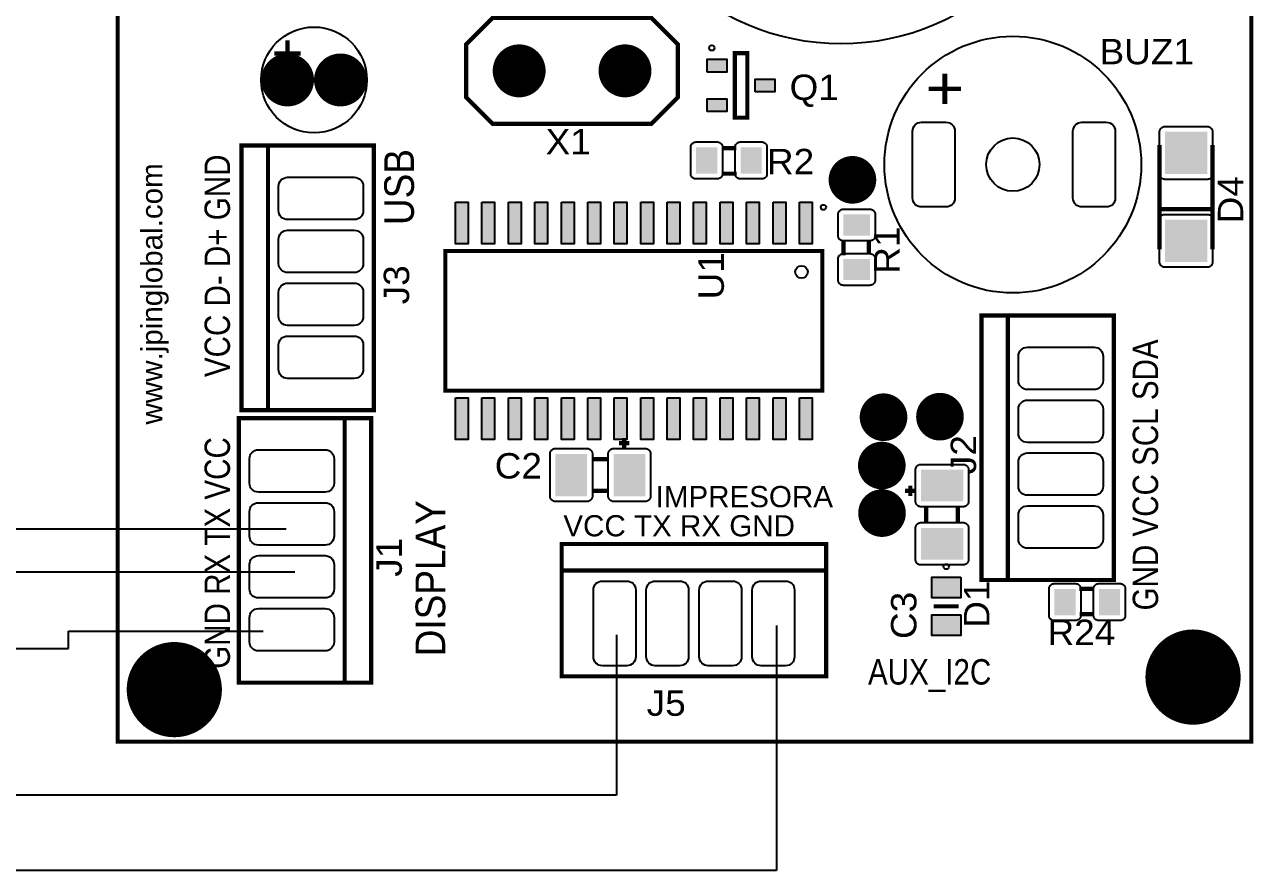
# Model space of a CAD drawing. Header units: inches. Extents: x 18.7 to 39.4, y 4.3 to 20.5.
# Drawn here: x 32.075 to 35.558, y 10.496 to 12.893 of the extents above; entities that cross this region are included whole.
import ezdxf

# ---------------------------------------------------------------- set-up
doc = ezdxf.new("R2010")
doc.units = ezdxf.units.IN
doc.header["$MEASUREMENT"] = 0
doc.layers.add('WIRES', color=7, linetype='Continuous')
doc.styles.get("Standard").update_dxf_attribs({"font": 'arial.ttf'})

# ---------------------------------------------------------------- blocks, each defined once
blk = doc.blocks.new('RPAD')
blk.add_trace([(-0.5, -0.5), (-0.5, 0.5), (0.5, -0.5), (0.5, 0.5)])
blk = doc.blocks.new('EPAD')
at = {"const_width": 0.5}
blk.add_lwpolyline([(-0.25, 0, 1), (0.25, 0, 1)], format="xyb", close=True, dxfattribs=at)
blk = doc.blocks.new('CH376I2C')
for points, const_width in [([(30.5565, 14.05), (32.6989, 14.05), (32.6989, 16.332), (30.5565, 16.332), (30.5565, 14.05)], 0.008), ([(30.5565, 14.05), (32.6989, 14.05), (32.6989, 16.332), (30.5565, 16.332), (30.5565, 14.05)], 0.008), ([(30.5565, 14.05), (32.6989, 14.05), (32.6989, 16.332), (30.5565, 16.332), (30.5565, 14.05)], 0.008), ([(31.5653, 15.2178), (31.2653, 15.2178), (31.2153, 15.2678), (31.2153, 15.3678), (31.2653, 15.4178), (31.5653, 15.4178), (31.6153, 15.3678), (31.6153, 15.2678), (31.5653, 15.2178)], 0.008), ([(31.5653, 15.2178), (31.2653, 15.2178), (31.2153, 15.2678), (31.2153, 15.3678), (31.2653, 15.4178), (31.5653, 15.4178), (31.6153, 15.3678), (31.6153, 15.2678), (31.5653, 15.2178)], 0.008), ([(31.5653, 15.2178), (31.2653, 15.2178), (31.2153, 15.2678), (31.2153, 15.3678), (31.2653, 15.4178), (31.5653, 15.4178), (31.6153, 15.3678), (31.6153, 15.2678), (31.5653, 15.2178)], 0.008), ([(30.8776, 15.3756), (30.8776, 15.3256)], 0.008), ([(30.8776, 15.3756), (30.8776, 15.3256)], 0.008), ([(30.8776, 15.3756), (30.8776, 15.3256)], 0.008), ([(30.8526, 15.3506), (30.9026, 15.3506)], 0.008), ([(30.8526, 15.3506), (30.9026, 15.3506)], 0.008), ([(30.8526, 15.3506), (30.9026, 15.3506)], 0.008), ([(31.7228, 15.2292), (31.7464, 15.2292), (31.7464, 15.3512), (31.7228, 15.3512), (31.7228, 15.2292)], 0.00787), ([(31.7228, 15.2292), (31.7464, 15.2292), (31.7464, 15.3512), (31.7228, 15.3512), (31.7228, 15.2292)], 0.00787), ([(31.7228, 15.2292), (31.7464, 15.2292), (31.7464, 15.3512), (31.7228, 15.3512), (31.7228, 15.2292)], 0.00787), ([(30.7906, 14.6766), (31.0406, 14.6766), (31.0406, 15.1766), (30.7906, 15.1766), (30.7906, 14.6766)], 0.008), ([(30.7906, 14.6766), (31.0406, 14.6766), (31.0406, 15.1766), (30.7906, 15.1766), (30.7906, 14.6766)], 0.008), ([(30.7906, 14.6766), (31.0406, 14.6766), (31.0406, 15.1766), (30.7906, 15.1766), (30.7906, 14.6766)], 0.008), ([(30.8406, 14.6766), (30.8406, 15.1766)], 0.008), ([(30.8406, 14.6766), (30.8406, 15.1766)], 0.008), ([(30.8406, 14.6766), (30.8406, 15.1766)], 0.008), ([(31.6986, 15.1715), (31.7256, 15.1715)], 0.008), ([(31.6986, 15.1715), (31.7256, 15.1715)], 0.008), ([(31.6986, 15.1715), (31.7256, 15.1715)], 0.008), ([(32.5256, 14.9806), (32.5256, 15.1776)], 0.008), ([(32.5256, 14.9806), (32.5256, 15.1776)], 0.008), ([(32.5256, 14.9806), (32.5256, 15.1776)], 0.008), ([(32.6256, 15.1776), (32.6256, 14.9806)], 0.008), ([(32.6256, 15.1776), (32.6256, 14.9806)], 0.008), ([(32.6256, 15.1776), (32.6256, 14.9806)], 0.008), ([(31.6986, 15.1235), (31.7266, 15.1235)], 0.008), ([(31.6986, 15.1235), (31.7266, 15.1235)], 0.008), ([(31.6986, 15.1235), (31.7266, 15.1235)], 0.008), ([(32.6256, 15.0566), (32.5256, 15.0566)], 0.008), ([(32.6256, 15.0566), (32.5256, 15.0566)], 0.008), ([(32.6256, 15.0566), (32.5256, 15.0566)], 0.008), ([(31.1757, 14.9772), (31.1757, 14.7134), (31.8883, 14.7134), (31.8883, 14.9772), (31.1757, 14.9772)], 0.00787), ([(31.1757, 14.9772), (31.1757, 14.7134), (31.8883, 14.7134), (31.8883, 14.9772), (31.1757, 14.9772)], 0.00787), ([(31.1757, 14.9772), (31.1757, 14.7134), (31.8883, 14.7134), (31.8883, 14.9772), (31.1757, 14.9772)], 0.00787), ([(31.9281, 14.9974), (31.9281, 14.9694)], 0.008), ([(31.9281, 14.9974), (31.9281, 14.9694)], 0.008), ([(31.9281, 14.9974), (31.9281, 14.9694)], 0.008), ([(31.9761, 14.9974), (31.9761, 14.9704)], 0.008), ([(31.9761, 14.9974), (31.9761, 14.9704)], 0.008), ([(31.9761, 14.9974), (31.9761, 14.9704)], 0.008), ([(32.1889, 14.3556), (32.4389, 14.3556), (32.4389, 14.8556), (32.1889, 14.8556), (32.1889, 14.3556)], 0.008), ([(32.1889, 14.3556), (32.4389, 14.3556), (32.4389, 14.8556), (32.1889, 14.8556), (32.1889, 14.3556)], 0.008), ([(32.1889, 14.3556), (32.4389, 14.3556), (32.4389, 14.8556), (32.1889, 14.8556), (32.1889, 14.3556)], 0.008), ([(32.2389, 14.3556), (32.2389, 14.8556)], 0.008), ([(32.2389, 14.3556), (32.2389, 14.8556)], 0.008), ([(32.2389, 14.3556), (32.2389, 14.8556)], 0.008), ([(30.7856, 14.1616), (31.0356, 14.1616), (31.0356, 14.6616), (30.7856, 14.6616), (30.7856, 14.1616)], 0.008), ([(30.7856, 14.1616), (31.0356, 14.1616), (31.0356, 14.6616), (30.7856, 14.6616), (30.7856, 14.1616)], 0.008), ([(30.7856, 14.1616), (31.0356, 14.1616), (31.0356, 14.6616), (30.7856, 14.6616), (30.7856, 14.1616)], 0.008), ([(30.9856, 14.6616), (30.9856, 14.1616)], 0.008), ([(30.9856, 14.6616), (30.9856, 14.1616)], 0.008), ([(30.9856, 14.6616), (30.9856, 14.1616)], 0.008), ([(31.5037, 14.614), (31.5237, 14.614)], 0.008), ([(31.5037, 14.614), (31.5237, 14.614)], 0.008), ([(31.5037, 14.614), (31.5237, 14.614)], 0.008), ([(31.5137, 14.624), (31.5137, 14.604)], 0.008), ([(31.5137, 14.624), (31.5137, 14.604)], 0.008), ([(31.5137, 14.624), (31.5137, 14.604)], 0.008), ([(31.4537, 14.584), (31.4837, 14.584)], 0.008), ([(31.4537, 14.584), (31.4837, 14.584)], 0.008), ([(31.4537, 14.584), (31.4837, 14.584)], 0.008), ([(32.0545, 14.5141), (32.0545, 14.5341)], 0.008), ([(32.0545, 14.5141), (32.0545, 14.5341)], 0.008), ([(32.0545, 14.5141), (32.0545, 14.5341)], 0.008), ([(31.4537, 14.524), (31.4837, 14.524)], 0.008), ([(31.4537, 14.524), (31.4837, 14.524)], 0.008), ([(31.4537, 14.524), (31.4837, 14.524)], 0.008), ([(32.0445, 14.5241), (32.0645, 14.5241)], 0.008), ([(32.0445, 14.5241), (32.0645, 14.5241)], 0.008), ([(32.0445, 14.5241), (32.0645, 14.5241)], 0.008), ([(32.0845, 14.4641), (32.0845, 14.4941)], 0.008), ([(32.0845, 14.4641), (32.0845, 14.4941)], 0.008), ([(32.0845, 14.4641), (32.0845, 14.4941)], 0.008), ([(32.1445, 14.4641), (32.1445, 14.4941)], 0.008), ([(32.1445, 14.4641), (32.1445, 14.4941)], 0.008), ([(32.1445, 14.4641), (32.1445, 14.4941)], 0.008), ([(31.3956, 14.1736), (31.8956, 14.1736), (31.8956, 14.4236), (31.3956, 14.4236), (31.3956, 14.1736)], 0.008), ([(31.3956, 14.1736), (31.8956, 14.1736), (31.8956, 14.4236), (31.3956, 14.4236), (31.3956, 14.1736)], 0.008), ([(31.3956, 14.1736), (31.8956, 14.1736), (31.8956, 14.4236), (31.3956, 14.4236), (31.3956, 14.1736)], 0.008), ([(31.3956, 14.3736), (31.8956, 14.3736)], 0.008), ([(31.3956, 14.3736), (31.8956, 14.3736)], 0.008), ([(31.3956, 14.3736), (31.8956, 14.3736)], 0.008), ([(32.4018, 14.3388), (32.3738, 14.3388)], 0.008), ([(32.4018, 14.3388), (32.3738, 14.3388)], 0.008), ([(32.4018, 14.3388), (32.3738, 14.3388)], 0.008), ([(32.146, 14.3059), (32.0987, 14.3059)], 0.00787), ([(32.146, 14.3059), (32.0987, 14.3059)], 0.00787), ([(32.146, 14.3059), (32.0987, 14.3059)], 0.00787), ([(32.4018, 14.2908), (32.3748, 14.2908)], 0.008), ([(32.4018, 14.2908), (32.3748, 14.2908)], 0.008), ([(32.4018, 14.2908), (32.3748, 14.2908)], 0.008)]:
    blk.add_lwpolyline(points, dxfattribs=dict(const_width=const_width))
for points in [[(31.6708, 15.3156), (31.6708, 15.3396), (31.7078, 15.3396), (31.7078, 15.3156), (31.6708, 15.3156)], [(31.7613, 15.2782), (31.7613, 15.3022), (31.7983, 15.3022), (31.7983, 15.2782), (31.7613, 15.2782)], [(31.6708, 15.2408), (31.6708, 15.2648), (31.7078, 15.2648), (31.7078, 15.2408), (31.6708, 15.2408)], [(32.0757, 15.2206), (32.1217, 15.2206), (32.1252, 15.2203), (32.1284, 15.2193), (32.1313, 15.2177), (32.1338, 15.2157), (32.1359, 15.2132), (32.1374, 15.2103), (32.1384, 15.2071), (32.1387, 15.2036), (32.1387, 15.0776), (32.1384, 15.0741), (32.1374, 15.0709), (32.1359, 15.068), (32.1338, 15.0655), (32.1313, 15.0635), (32.1284, 15.0619), (32.1252, 15.0609), (32.1217, 15.0606), (32.0757, 15.0606), (32.0723, 15.0609), (32.069, 15.0619), (32.0662, 15.0635), (32.0636, 15.0655), (32.0616, 15.068), (32.06, 15.0709), (32.0591, 15.0741), (32.0587, 15.0776), (32.0587, 15.2036), (32.0591, 15.2071), (32.06, 15.2103), (32.0616, 15.2132), (32.0636, 15.2157), (32.0662, 15.2177), (32.069, 15.2193), (32.0723, 15.2203), (32.0757, 15.2206)], [(32.3789, 15.2206), (32.4249, 15.2206), (32.4284, 15.2203), (32.4316, 15.2193), (32.4345, 15.2177), (32.437, 15.2157), (32.439, 15.2132), (32.4406, 15.2103), (32.4415, 15.2071), (32.4419, 15.2036), (32.4419, 15.0776), (32.4415, 15.0741), (32.4406, 15.0709), (32.439, 15.068), (32.437, 15.0655), (32.4345, 15.0635), (32.4316, 15.0619), (32.4284, 15.0609), (32.4249, 15.0606), (32.3789, 15.0606), (32.3754, 15.0609), (32.3722, 15.0619), (32.3693, 15.0635), (32.3668, 15.0655), (32.3647, 15.068), (32.3632, 15.0709), (32.3622, 15.0741), (32.3619, 15.0776), (32.3619, 15.2036), (32.3622, 15.2071), (32.3632, 15.2103), (32.3647, 15.2132), (32.3668, 15.2157), (32.3693, 15.2177), (32.3722, 15.2193), (32.3754, 15.2203), (32.3789, 15.2206)], [(32.6256, 15.2026), (32.6256, 15.1226), (32.6256, 15.1216), (32.6254, 15.1205), (32.6252, 15.1196), (32.6249, 15.1187), (32.6244, 15.1178), (32.624, 15.117), (32.6234, 15.1162), (32.6227, 15.1155), (32.622, 15.1148), (32.6213, 15.1143), (32.6204, 15.1138), (32.6196, 15.1134), (32.6186, 15.113), (32.6177, 15.1128), (32.6167, 15.1126), (32.6156, 15.1126), (32.5356, 15.1126), (32.5346, 15.1126), (32.5336, 15.1128), (32.5326, 15.113), (32.5317, 15.1134), (32.5308, 15.1138), (32.53, 15.1143), (32.5292, 15.1148), (32.5285, 15.1155), (32.5279, 15.1162), (32.5273, 15.117), (32.5268, 15.1178), (32.5264, 15.1187), (32.5261, 15.1196), (32.5258, 15.1205), (32.5257, 15.1216), (32.5256, 15.1226), (32.5256, 15.2026), (32.5257, 15.2036), (32.5258, 15.2046), (32.5261, 15.2056), (32.5264, 15.2065), (32.5268, 15.2074), (32.5273, 15.2082), (32.5279, 15.209), (32.5285, 15.2097), (32.5292, 15.2103), (32.53, 15.2109), (32.5308, 15.2114), (32.5317, 15.2118), (32.5326, 15.2122), (32.5336, 15.2124), (32.5346, 15.2125), (32.5356, 15.2126), (32.6156, 15.2126), (32.6167, 15.2125), (32.6177, 15.2124), (32.6186, 15.2122), (32.6196, 15.2118), (32.6204, 15.2114), (32.6213, 15.2109), (32.622, 15.2103), (32.6227, 15.2097), (32.6234, 15.209), (32.624, 15.2082), (32.6244, 15.2074), (32.6249, 15.2065), (32.6252, 15.2056), (32.6254, 15.2046), (32.6256, 15.2036), (32.6256, 15.2026)], [(31.6496, 15.1835), (31.6896, 15.1835), (31.6906, 15.1834), (31.6916, 15.1833), (31.6926, 15.183), (31.6935, 15.1827), (31.6944, 15.1823), (31.6952, 15.1818), (31.696, 15.1812), (31.6967, 15.1806), (31.6974, 15.1799), (31.6979, 15.1791), (31.6984, 15.1783), (31.6988, 15.1774), (31.6992, 15.1765), (31.6994, 15.1755), (31.6996, 15.1745), (31.6996, 15.1735), (31.6996, 15.1235), (31.6996, 15.1224), (31.6994, 15.1214), (31.6992, 15.1205), (31.6988, 15.1195), (31.6984, 15.1187), (31.6979, 15.1178), (31.6974, 15.1171), (31.6967, 15.1164), (31.696, 15.1157), (31.6952, 15.1151), (31.6944, 15.1147), (31.6935, 15.1142), (31.6926, 15.1139), (31.6916, 15.1137), (31.6906, 15.1135), (31.6896, 15.1135), (31.6496, 15.1135), (31.6486, 15.1135), (31.6476, 15.1137), (31.6466, 15.1139), (31.6457, 15.1142), (31.6448, 15.1147), (31.644, 15.1151), (31.6432, 15.1157), (31.6425, 15.1164), (31.6419, 15.1171), (31.6413, 15.1178), (31.6408, 15.1187), (31.6404, 15.1195), (31.64, 15.1205), (31.6398, 15.1214), (31.6397, 15.1224), (31.6396, 15.1235), (31.6396, 15.1735), (31.6397, 15.1745), (31.6398, 15.1755), (31.64, 15.1765), (31.6404, 15.1774), (31.6408, 15.1783), (31.6413, 15.1791), (31.6419, 15.1799), (31.6425, 15.1806), (31.6432, 15.1812), (31.644, 15.1818), (31.6448, 15.1823), (31.6457, 15.1827), (31.6466, 15.183), (31.6476, 15.1833), (31.6486, 15.1834), (31.6496, 15.1835)], [(31.7336, 15.1835), (31.7736, 15.1835), (31.7746, 15.1834), (31.7756, 15.1833), (31.7766, 15.183), (31.7775, 15.1827), (31.7784, 15.1823), (31.7792, 15.1818), (31.78, 15.1812), (31.7807, 15.1806), (31.7814, 15.1799), (31.7819, 15.1791), (31.7824, 15.1783), (31.7828, 15.1774), (31.7832, 15.1765), (31.7834, 15.1755), (31.7836, 15.1745), (31.7836, 15.1735), (31.7836, 15.1235), (31.7836, 15.1224), (31.7834, 15.1214), (31.7832, 15.1205), (31.7828, 15.1195), (31.7824, 15.1187), (31.7819, 15.1178), (31.7814, 15.1171), (31.7807, 15.1164), (31.78, 15.1157), (31.7792, 15.1151), (31.7784, 15.1147), (31.7775, 15.1142), (31.7766, 15.1139), (31.7756, 15.1137), (31.7746, 15.1135), (31.7736, 15.1135), (31.7336, 15.1135), (31.7326, 15.1135), (31.7316, 15.1137), (31.7306, 15.1139), (31.7297, 15.1142), (31.7288, 15.1147), (31.728, 15.1151), (31.7272, 15.1157), (31.7265, 15.1164), (31.7259, 15.1171), (31.7253, 15.1178), (31.7248, 15.1187), (31.7244, 15.1195), (31.724, 15.1205), (31.7238, 15.1214), (31.7237, 15.1224), (31.7236, 15.1235), (31.7236, 15.1735), (31.7237, 15.1745), (31.7238, 15.1755), (31.724, 15.1765), (31.7244, 15.1774), (31.7248, 15.1783), (31.7253, 15.1791), (31.7259, 15.1799), (31.7265, 15.1806), (31.7272, 15.1812), (31.728, 15.1818), (31.7288, 15.1823), (31.7297, 15.1827), (31.7306, 15.183), (31.7316, 15.1833), (31.7326, 15.1834), (31.7336, 15.1835)], [(30.8606, 15.0536), (30.8606, 15.0996), (30.861, 15.1031), (30.8619, 15.1063), (30.8635, 15.1092), (30.8655, 15.1117), (30.8681, 15.1137), (30.8709, 15.1153), (30.8742, 15.1163), (30.8776, 15.1166), (31.0036, 15.1166), (31.0071, 15.1163), (31.0103, 15.1153), (31.0132, 15.1137), (31.0157, 15.1117), (31.0178, 15.1092), (31.0193, 15.1063), (31.0203, 15.1031), (31.0206, 15.0996), (31.0206, 15.0536), (31.0203, 15.0501), (31.0193, 15.0469), (31.0178, 15.044), (31.0157, 15.0415), (31.0132, 15.0395), (31.0103, 15.0379), (31.0071, 15.0369), (31.0036, 15.0366), (30.8776, 15.0366), (30.8742, 15.0369), (30.8709, 15.0379), (30.8681, 15.0395), (30.8655, 15.0415), (30.8635, 15.044), (30.8619, 15.0469), (30.861, 15.0501), (30.8606, 15.0536)], [(31.195, 15.0699), (31.219, 15.0699), (31.219, 14.9909), (31.195, 14.9909), (31.195, 15.0699)], [(31.245, 15.0699), (31.269, 15.0699), (31.269, 14.9909), (31.245, 14.9909), (31.245, 15.0699)], [(31.295, 15.0699), (31.319, 15.0699), (31.319, 14.9909), (31.295, 14.9909), (31.295, 15.0699)], [(31.345, 15.0699), (31.369, 15.0699), (31.369, 14.9909), (31.345, 14.9909), (31.345, 15.0699)], [(31.395, 15.0699), (31.419, 15.0699), (31.419, 14.9909), (31.395, 14.9909), (31.395, 15.0699)], [(31.445, 15.0699), (31.469, 15.0699), (31.469, 14.9909), (31.445, 14.9909), (31.445, 15.0699)], [(31.495, 15.0699), (31.519, 15.0699), (31.519, 14.9909), (31.495, 14.9909), (31.495, 15.0699)], [(31.545, 15.0699), (31.569, 15.0699), (31.569, 14.9909), (31.545, 14.9909), (31.545, 15.0699)], [(31.595, 15.0699), (31.619, 15.0699), (31.619, 14.9909), (31.595, 14.9909), (31.595, 15.0699)], [(31.645, 15.0699), (31.669, 15.0699), (31.669, 14.9909), (31.645, 14.9909), (31.645, 15.0699)], [(31.695, 15.0699), (31.719, 15.0699), (31.719, 14.9909), (31.695, 14.9909), (31.695, 15.0699)], [(31.745, 15.0699), (31.769, 15.0699), (31.769, 14.9909), (31.745, 14.9909), (31.745, 15.0699)], [(31.795, 15.0699), (31.819, 15.0699), (31.819, 14.9909), (31.795, 14.9909), (31.795, 15.0699)], [(31.845, 15.0699), (31.869, 15.0699), (31.869, 14.9909), (31.845, 14.9909), (31.845, 15.0699)], [(31.9881, 15.0464), (31.9881, 15.0064), (31.988, 15.0054), (31.9879, 15.0044), (31.9876, 15.0034), (31.9873, 15.0025), (31.9869, 15.0016), (31.9864, 15.0008), (31.9858, 15), (31.9852, 14.9993), (31.9845, 14.9987), (31.9837, 14.9981), (31.9829, 14.9976), (31.982, 14.9972), (31.9811, 14.9969), (31.9801, 14.9966), (31.9791, 14.9965), (31.9781, 14.9964), (31.9281, 14.9964), (31.927, 14.9965), (31.926, 14.9966), (31.9251, 14.9969), (31.9241, 14.9972), (31.9233, 14.9976), (31.9224, 14.9981), (31.9217, 14.9987), (31.921, 14.9993), (31.9203, 15), (31.9197, 15.0008), (31.9193, 15.0016), (31.9188, 15.0025), (31.9185, 15.0034), (31.9183, 15.0044), (31.9181, 15.0054), (31.9181, 15.0064), (31.9181, 15.0464), (31.9181, 15.0475), (31.9183, 15.0485), (31.9185, 15.0494), (31.9188, 15.0504), (31.9193, 15.0512), (31.9197, 15.0521), (31.9203, 15.0528), (31.921, 15.0535), (31.9217, 15.0542), (31.9224, 15.0547), (31.9233, 15.0552), (31.9241, 15.0556), (31.9251, 15.056), (31.926, 15.0562), (31.927, 15.0564), (31.9281, 15.0564), (31.9781, 15.0564), (31.9791, 15.0564), (31.9801, 15.0562), (31.9811, 15.056), (31.982, 15.0556), (31.9829, 15.0552), (31.9837, 15.0547), (31.9845, 15.0542), (31.9852, 15.0535), (31.9858, 15.0528), (31.9864, 15.0521), (31.9869, 15.0512), (31.9873, 15.0504), (31.9876, 15.0494), (31.9879, 15.0485), (31.988, 15.0475), (31.9881, 15.0464)], [(32.6256, 15.0366), (32.6256, 14.9566), (32.6256, 14.9556), (32.6254, 14.9545), (32.6252, 14.9536), (32.6249, 14.9527), (32.6244, 14.9518), (32.624, 14.951), (32.6234, 14.9502), (32.6227, 14.9495), (32.622, 14.9488), (32.6213, 14.9483), (32.6204, 14.9478), (32.6196, 14.9474), (32.6186, 14.947), (32.6177, 14.9468), (32.6167, 14.9466), (32.6156, 14.9466), (32.5356, 14.9466), (32.5346, 14.9466), (32.5336, 14.9468), (32.5326, 14.947), (32.5317, 14.9474), (32.5308, 14.9478), (32.53, 14.9483), (32.5292, 14.9488), (32.5285, 14.9495), (32.5279, 14.9502), (32.5273, 14.951), (32.5268, 14.9518), (32.5264, 14.9527), (32.5261, 14.9536), (32.5258, 14.9545), (32.5257, 14.9556), (32.5256, 14.9566), (32.5256, 15.0366), (32.5257, 15.0376), (32.5258, 15.0386), (32.5261, 15.0396), (32.5264, 15.0405), (32.5268, 15.0414), (32.5273, 15.0422), (32.5279, 15.043), (32.5285, 15.0437), (32.5292, 15.0443), (32.53, 15.0449), (32.5308, 15.0454), (32.5317, 15.0458), (32.5326, 15.0462), (32.5336, 15.0464), (32.5346, 15.0465), (32.5356, 15.0466), (32.6156, 15.0466), (32.6167, 15.0465), (32.6177, 15.0464), (32.6186, 15.0462), (32.6196, 15.0458), (32.6204, 15.0454), (32.6213, 15.0449), (32.622, 15.0443), (32.6227, 15.0437), (32.6234, 15.043), (32.624, 15.0422), (32.6244, 15.0414), (32.6249, 15.0405), (32.6252, 15.0396), (32.6254, 15.0386), (32.6256, 15.0376), (32.6256, 15.0366)], [(30.8606, 14.9536), (30.8606, 14.9996), (30.861, 15.0031), (30.8619, 15.0063), (30.8635, 15.0092), (30.8655, 15.0117), (30.8681, 15.0137), (30.8709, 15.0153), (30.8742, 15.0163), (30.8776, 15.0166), (31.0036, 15.0166), (31.0071, 15.0163), (31.0103, 15.0153), (31.0132, 15.0137), (31.0157, 15.0117), (31.0178, 15.0092), (31.0193, 15.0063), (31.0203, 15.0031), (31.0206, 14.9996), (31.0206, 14.9536), (31.0203, 14.9501), (31.0193, 14.9469), (31.0178, 14.944), (31.0157, 14.9415), (31.0132, 14.9395), (31.0103, 14.9379), (31.0071, 14.9369), (31.0036, 14.9366), (30.8776, 14.9366), (30.8742, 14.9369), (30.8709, 14.9379), (30.8681, 14.9395), (30.8655, 14.9415), (30.8635, 14.944), (30.8619, 14.9469), (30.861, 14.9501), (30.8606, 14.9536)], [(31.9881, 14.9624), (31.9881, 14.9224), (31.988, 14.9214), (31.9879, 14.9204), (31.9876, 14.9194), (31.9873, 14.9185), (31.9869, 14.9176), (31.9864, 14.9168), (31.9858, 14.916), (31.9852, 14.9153), (31.9845, 14.9147), (31.9837, 14.9141), (31.9829, 14.9136), (31.982, 14.9132), (31.9811, 14.9129), (31.9801, 14.9126), (31.9791, 14.9125), (31.9781, 14.9124), (31.9281, 14.9124), (31.927, 14.9125), (31.926, 14.9126), (31.9251, 14.9129), (31.9241, 14.9132), (31.9233, 14.9136), (31.9224, 14.9141), (31.9217, 14.9147), (31.921, 14.9153), (31.9203, 14.916), (31.9197, 14.9168), (31.9193, 14.9176), (31.9188, 14.9185), (31.9185, 14.9194), (31.9183, 14.9204), (31.9181, 14.9214), (31.9181, 14.9224), (31.9181, 14.9624), (31.9181, 14.9635), (31.9183, 14.9645), (31.9185, 14.9654), (31.9188, 14.9664), (31.9193, 14.9672), (31.9197, 14.9681), (31.9203, 14.9688), (31.921, 14.9695), (31.9217, 14.9702), (31.9224, 14.9707), (31.9233, 14.9712), (31.9241, 14.9716), (31.9251, 14.972), (31.926, 14.9722), (31.927, 14.9724), (31.9281, 14.9724), (31.9781, 14.9724), (31.9791, 14.9724), (31.9801, 14.9722), (31.9811, 14.972), (31.982, 14.9716), (31.9829, 14.9712), (31.9837, 14.9707), (31.9845, 14.9702), (31.9852, 14.9695), (31.9858, 14.9688), (31.9864, 14.9681), (31.9869, 14.9672), (31.9873, 14.9664), (31.9876, 14.9654), (31.9879, 14.9645), (31.988, 14.9635), (31.9881, 14.9624)], [(30.8606, 14.8536), (30.8606, 14.8996), (30.861, 14.9031), (30.8619, 14.9063), (30.8635, 14.9092), (30.8655, 14.9117), (30.8681, 14.9137), (30.8709, 14.9153), (30.8742, 14.9163), (30.8776, 14.9166), (31.0036, 14.9166), (31.0071, 14.9163), (31.0103, 14.9153), (31.0132, 14.9137), (31.0157, 14.9117), (31.0178, 14.9092), (31.0193, 14.9063), (31.0203, 14.9031), (31.0206, 14.8996), (31.0206, 14.8536), (31.0203, 14.8501), (31.0193, 14.8469), (31.0178, 14.844), (31.0157, 14.8415), (31.0132, 14.8395), (31.0103, 14.8379), (31.0071, 14.8369), (31.0036, 14.8366), (30.8776, 14.8366), (30.8742, 14.8369), (30.8709, 14.8379), (30.8681, 14.8395), (30.8655, 14.8415), (30.8635, 14.844), (30.8619, 14.8469), (30.861, 14.8501), (30.8606, 14.8536)], [(30.8606, 14.7536), (30.8606, 14.7996), (30.861, 14.8031), (30.8619, 14.8063), (30.8635, 14.8092), (30.8655, 14.8117), (30.8681, 14.8137), (30.8709, 14.8153), (30.8742, 14.8163), (30.8776, 14.8166), (31.0036, 14.8166), (31.0071, 14.8163), (31.0103, 14.8153), (31.0132, 14.8137), (31.0157, 14.8117), (31.0178, 14.8092), (31.0193, 14.8063), (31.0203, 14.8031), (31.0206, 14.7996), (31.0206, 14.7536), (31.0203, 14.7501), (31.0193, 14.7469), (31.0178, 14.744), (31.0157, 14.7415), (31.0132, 14.7395), (31.0103, 14.7379), (31.0071, 14.7369), (31.0036, 14.7366), (30.8776, 14.7366), (30.8742, 14.7369), (30.8709, 14.7379), (30.8681, 14.7395), (30.8655, 14.7415), (30.8635, 14.744), (30.8619, 14.7469), (30.861, 14.7501), (30.8606, 14.7536)], [(32.2589, 14.7326), (32.2589, 14.7786), (32.2592, 14.782), (32.2602, 14.7852), (32.2617, 14.7881), (32.2638, 14.7906), (32.2663, 14.7927), (32.2692, 14.7942), (32.2724, 14.7952), (32.2759, 14.7956), (32.4019, 14.7956), (32.4054, 14.7952), (32.4086, 14.7942), (32.4115, 14.7927), (32.414, 14.7906), (32.416, 14.7881), (32.4176, 14.7852), (32.4186, 14.782), (32.4189, 14.7786), (32.4189, 14.7326), (32.4186, 14.7291), (32.4176, 14.7259), (32.416, 14.723), (32.414, 14.7205), (32.4115, 14.7184), (32.4086, 14.7169), (32.4054, 14.7159), (32.4019, 14.7156), (32.2759, 14.7156), (32.2724, 14.7159), (32.2692, 14.7169), (32.2663, 14.7184), (32.2638, 14.7205), (32.2617, 14.723), (32.2602, 14.7259), (32.2592, 14.7291), (32.2589, 14.7326)], [(31.195, 14.6998), (31.219, 14.6998), (31.219, 14.6208), (31.195, 14.6208), (31.195, 14.6998)], [(31.245, 14.6998), (31.269, 14.6998), (31.269, 14.6208), (31.245, 14.6208), (31.245, 14.6998)], [(31.295, 14.6998), (31.319, 14.6998), (31.319, 14.6208), (31.295, 14.6208), (31.295, 14.6998)], [(31.345, 14.6998), (31.369, 14.6998), (31.369, 14.6208), (31.345, 14.6208), (31.345, 14.6998)], [(31.395, 14.6998), (31.419, 14.6998), (31.419, 14.6208), (31.395, 14.6208), (31.395, 14.6998)], [(31.445, 14.6998), (31.469, 14.6998), (31.469, 14.6208), (31.445, 14.6208), (31.445, 14.6998)], [(31.495, 14.6998), (31.519, 14.6998), (31.519, 14.6208), (31.495, 14.6208), (31.495, 14.6998)], [(31.545, 14.6998), (31.569, 14.6998), (31.569, 14.6208), (31.545, 14.6208), (31.545, 14.6998)], [(31.595, 14.6998), (31.619, 14.6998), (31.619, 14.6208), (31.595, 14.6208), (31.595, 14.6998)], [(31.645, 14.6998), (31.669, 14.6998), (31.669, 14.6208), (31.645, 14.6208), (31.645, 14.6998)], [(31.695, 14.6998), (31.719, 14.6998), (31.719, 14.6208), (31.695, 14.6208), (31.695, 14.6998)], [(31.745, 14.6998), (31.769, 14.6998), (31.769, 14.6208), (31.745, 14.6208), (31.745, 14.6998)], [(31.795, 14.6998), (31.819, 14.6998), (31.819, 14.6208), (31.795, 14.6208), (31.795, 14.6998)], [(31.845, 14.6998), (31.869, 14.6998), (31.869, 14.6208), (31.845, 14.6208), (31.845, 14.6998)], [(32.2589, 14.6326), (32.2589, 14.6786), (32.2592, 14.682), (32.2602, 14.6852), (32.2617, 14.6881), (32.2638, 14.6906), (32.2663, 14.6927), (32.2692, 14.6942), (32.2724, 14.6952), (32.2759, 14.6956), (32.4019, 14.6956), (32.4054, 14.6952), (32.4086, 14.6942), (32.4115, 14.6927), (32.414, 14.6906), (32.416, 14.6881), (32.4176, 14.6852), (32.4186, 14.682), (32.4189, 14.6786), (32.4189, 14.6326), (32.4186, 14.6291), (32.4176, 14.6259), (32.416, 14.623), (32.414, 14.6205), (32.4115, 14.6184), (32.4086, 14.6169), (32.4054, 14.6159), (32.4019, 14.6156), (32.2759, 14.6156), (32.2724, 14.6159), (32.2692, 14.6169), (32.2663, 14.6184), (32.2638, 14.6205), (32.2617, 14.623), (32.2602, 14.6259), (32.2592, 14.6291), (32.2589, 14.6326)], [(30.9656, 14.5846), (30.9656, 14.5386), (30.9653, 14.5351), (30.9643, 14.5319), (30.9628, 14.529), (30.9607, 14.5265), (30.9582, 14.5245), (30.9553, 14.5229), (30.9521, 14.5219), (30.9486, 14.5216), (30.8226, 14.5216), (30.8192, 14.5219), (30.8159, 14.5229), (30.8131, 14.5245), (30.8105, 14.5265), (30.8085, 14.529), (30.8069, 14.5319), (30.806, 14.5351), (30.8056, 14.5386), (30.8056, 14.5846), (30.806, 14.5881), (30.8069, 14.5913), (30.8085, 14.5942), (30.8105, 14.5967), (30.8131, 14.5987), (30.8159, 14.6003), (30.8192, 14.6013), (30.8226, 14.6016), (30.9486, 14.6016), (30.9521, 14.6013), (30.9553, 14.6003), (30.9582, 14.5987), (30.9607, 14.5967), (30.9628, 14.5942), (30.9643, 14.5913), (30.9653, 14.5881), (30.9656, 14.5846)], [(31.3837, 14.604), (31.4437, 14.604), (31.4447, 14.6039), (31.4457, 14.6038), (31.4467, 14.6035), (31.4476, 14.6032), (31.4485, 14.6028), (31.4493, 14.6023), (31.4501, 14.6017), (31.4508, 14.6011), (31.4514, 14.6004), (31.452, 14.5996), (31.4525, 14.5988), (31.4529, 14.5979), (31.4533, 14.597), (31.4535, 14.596), (31.4536, 14.595), (31.4537, 14.594), (31.4537, 14.514), (31.4536, 14.5129), (31.4535, 14.5119), (31.4533, 14.511), (31.4529, 14.51), (31.4525, 14.5092), (31.452, 14.5083), (31.4514, 14.5076), (31.4508, 14.5069), (31.4501, 14.5062), (31.4493, 14.5057), (31.4485, 14.5052), (31.4476, 14.5048), (31.4467, 14.5044), (31.4457, 14.5042), (31.4447, 14.504), (31.4437, 14.504), (31.3837, 14.504), (31.3827, 14.504), (31.3817, 14.5042), (31.3807, 14.5044), (31.3798, 14.5048), (31.3789, 14.5052), (31.3781, 14.5057), (31.3773, 14.5062), (31.3766, 14.5069), (31.3759, 14.5076), (31.3754, 14.5083), (31.3749, 14.5092), (31.3745, 14.51), (31.3741, 14.511), (31.3739, 14.5119), (31.3737, 14.5129), (31.3737, 14.514), (31.3737, 14.594), (31.3737, 14.595), (31.3739, 14.596), (31.3741, 14.597), (31.3745, 14.5979), (31.3749, 14.5988), (31.3754, 14.5996), (31.3759, 14.6004), (31.3766, 14.6011), (31.3773, 14.6017), (31.3781, 14.6023), (31.3789, 14.6028), (31.3798, 14.6032), (31.3807, 14.6035), (31.3817, 14.6038), (31.3827, 14.6039), (31.3837, 14.604)], [(31.4937, 14.604), (31.5537, 14.604), (31.5547, 14.6039), (31.5557, 14.6038), (31.5567, 14.6035), (31.5576, 14.6032), (31.5585, 14.6028), (31.5593, 14.6023), (31.5601, 14.6017), (31.5608, 14.6011), (31.5614, 14.6004), (31.562, 14.5996), (31.5625, 14.5988), (31.5629, 14.5979), (31.5633, 14.597), (31.5635, 14.596), (31.5636, 14.595), (31.5637, 14.594), (31.5637, 14.514), (31.5636, 14.5129), (31.5635, 14.5119), (31.5633, 14.511), (31.5629, 14.51), (31.5625, 14.5092), (31.562, 14.5083), (31.5614, 14.5076), (31.5608, 14.5069), (31.5601, 14.5062), (31.5593, 14.5057), (31.5585, 14.5052), (31.5576, 14.5048), (31.5567, 14.5044), (31.5557, 14.5042), (31.5547, 14.504), (31.5537, 14.504), (31.4937, 14.504), (31.4927, 14.504), (31.4917, 14.5042), (31.4907, 14.5044), (31.4898, 14.5048), (31.4889, 14.5052), (31.4881, 14.5057), (31.4873, 14.5062), (31.4866, 14.5069), (31.4859, 14.5076), (31.4854, 14.5083), (31.4849, 14.5092), (31.4845, 14.51), (31.4841, 14.511), (31.4839, 14.5119), (31.4837, 14.5129), (31.4837, 14.514), (31.4837, 14.594), (31.4837, 14.595), (31.4839, 14.596), (31.4841, 14.597), (31.4845, 14.5979), (31.4849, 14.5988), (31.4854, 14.5996), (31.4859, 14.6004), (31.4866, 14.6011), (31.4873, 14.6017), (31.4881, 14.6023), (31.4889, 14.6028), (31.4898, 14.6032), (31.4907, 14.6035), (31.4917, 14.6038), (31.4927, 14.6039), (31.4937, 14.604)], [(32.2589, 14.5326), (32.2589, 14.5786), (32.2592, 14.582), (32.2602, 14.5852), (32.2617, 14.5881), (32.2638, 14.5906), (32.2663, 14.5927), (32.2692, 14.5942), (32.2724, 14.5952), (32.2759, 14.5956), (32.4019, 14.5956), (32.4054, 14.5952), (32.4086, 14.5942), (32.4115, 14.5927), (32.414, 14.5906), (32.416, 14.5881), (32.4176, 14.5852), (32.4186, 14.582), (32.4189, 14.5786), (32.4189, 14.5326), (32.4186, 14.5291), (32.4176, 14.5259), (32.416, 14.523), (32.414, 14.5205), (32.4115, 14.5184), (32.4086, 14.5169), (32.4054, 14.5159), (32.4019, 14.5156), (32.2759, 14.5156), (32.2724, 14.5159), (32.2692, 14.5169), (32.2663, 14.5184), (32.2638, 14.5205), (32.2617, 14.523), (32.2602, 14.5259), (32.2592, 14.5291), (32.2589, 14.5326)], [(32.0645, 14.5041), (32.0645, 14.5641), (32.0645, 14.5651), (32.0647, 14.5661), (32.0649, 14.5671), (32.0653, 14.568), (32.0657, 14.5689), (32.0662, 14.5697), (32.0667, 14.5705), (32.0674, 14.5712), (32.0681, 14.5718), (32.0688, 14.5724), (32.0697, 14.5729), (32.0705, 14.5733), (32.0715, 14.5736), (32.0724, 14.5739), (32.0734, 14.574), (32.0745, 14.5741), (32.1545, 14.5741), (32.1555, 14.574), (32.1565, 14.5739), (32.1575, 14.5736), (32.1584, 14.5733), (32.1593, 14.5729), (32.1601, 14.5724), (32.1609, 14.5718), (32.1616, 14.5712), (32.1622, 14.5705), (32.1628, 14.5697), (32.1633, 14.5689), (32.1637, 14.568), (32.164, 14.5671), (32.1643, 14.5661), (32.1644, 14.5651), (32.1645, 14.5641), (32.1645, 14.5041), (32.1644, 14.503), (32.1643, 14.502), (32.164, 14.501), (32.1637, 14.5001), (32.1633, 14.4992), (32.1628, 14.4984), (32.1622, 14.4977), (32.1616, 14.4969), (32.1609, 14.4963), (32.1601, 14.4957), (32.1593, 14.4952), (32.1584, 14.4948), (32.1575, 14.4945), (32.1565, 14.4943), (32.1555, 14.4941), (32.1545, 14.4941), (32.0745, 14.4941), (32.0734, 14.4941), (32.0724, 14.4943), (32.0715, 14.4945), (32.0705, 14.4948), (32.0697, 14.4952), (32.0688, 14.4957), (32.0681, 14.4963), (32.0674, 14.4969), (32.0667, 14.4977), (32.0662, 14.4984), (32.0657, 14.4992), (32.0653, 14.5001), (32.0649, 14.501), (32.0647, 14.502), (32.0645, 14.503), (32.0645, 14.5041)], [(30.9656, 14.4846), (30.9656, 14.4386), (30.9653, 14.4351), (30.9643, 14.4319), (30.9628, 14.429), (30.9607, 14.4265), (30.9582, 14.4245), (30.9553, 14.4229), (30.9521, 14.4219), (30.9486, 14.4216), (30.8226, 14.4216), (30.8192, 14.4219), (30.8159, 14.4229), (30.8131, 14.4245), (30.8105, 14.4265), (30.8085, 14.429), (30.8069, 14.4319), (30.806, 14.4351), (30.8056, 14.4386), (30.8056, 14.4846), (30.806, 14.4881), (30.8069, 14.4913), (30.8085, 14.4942), (30.8105, 14.4967), (30.8131, 14.4987), (30.8159, 14.5003), (30.8192, 14.5013), (30.8226, 14.5016), (30.9486, 14.5016), (30.9521, 14.5013), (30.9553, 14.5003), (30.9582, 14.4987), (30.9607, 14.4967), (30.9628, 14.4942), (30.9643, 14.4913), (30.9653, 14.4881), (30.9656, 14.4846)], [(32.2589, 14.4326), (32.2589, 14.4786), (32.2592, 14.482), (32.2602, 14.4852), (32.2617, 14.4881), (32.2638, 14.4906), (32.2663, 14.4927), (32.2692, 14.4942), (32.2724, 14.4952), (32.2759, 14.4956), (32.4019, 14.4956), (32.4054, 14.4952), (32.4086, 14.4942), (32.4115, 14.4927), (32.414, 14.4906), (32.416, 14.4881), (32.4176, 14.4852), (32.4186, 14.482), (32.4189, 14.4786), (32.4189, 14.4326), (32.4186, 14.4291), (32.4176, 14.4259), (32.416, 14.423), (32.414, 14.4205), (32.4115, 14.4184), (32.4086, 14.4169), (32.4054, 14.4159), (32.4019, 14.4156), (32.2759, 14.4156), (32.2724, 14.4159), (32.2692, 14.4169), (32.2663, 14.4184), (32.2638, 14.4205), (32.2617, 14.423), (32.2602, 14.4259), (32.2592, 14.4291), (32.2589, 14.4326)], [(32.0645, 14.3941), (32.0645, 14.4541), (32.0645, 14.4551), (32.0647, 14.4561), (32.0649, 14.4571), (32.0653, 14.458), (32.0657, 14.4589), (32.0662, 14.4597), (32.0667, 14.4605), (32.0674, 14.4612), (32.0681, 14.4618), (32.0688, 14.4624), (32.0697, 14.4629), (32.0705, 14.4633), (32.0715, 14.4636), (32.0724, 14.4639), (32.0734, 14.464), (32.0745, 14.4641), (32.1545, 14.4641), (32.1555, 14.464), (32.1565, 14.4639), (32.1575, 14.4636), (32.1584, 14.4633), (32.1593, 14.4629), (32.1601, 14.4624), (32.1609, 14.4618), (32.1616, 14.4612), (32.1622, 14.4605), (32.1628, 14.4597), (32.1633, 14.4589), (32.1637, 14.458), (32.164, 14.4571), (32.1643, 14.4561), (32.1644, 14.4551), (32.1645, 14.4541), (32.1645, 14.3941), (32.1644, 14.393), (32.1643, 14.392), (32.164, 14.391), (32.1637, 14.3901), (32.1633, 14.3892), (32.1628, 14.3884), (32.1622, 14.3877), (32.1616, 14.3869), (32.1609, 14.3863), (32.1601, 14.3857), (32.1593, 14.3852), (32.1584, 14.3848), (32.1575, 14.3845), (32.1565, 14.3843), (32.1555, 14.3841), (32.1545, 14.3841), (32.0745, 14.3841), (32.0734, 14.3841), (32.0724, 14.3843), (32.0715, 14.3845), (32.0705, 14.3848), (32.0697, 14.3852), (32.0688, 14.3857), (32.0681, 14.3863), (32.0674, 14.3869), (32.0667, 14.3877), (32.0662, 14.3884), (32.0657, 14.3892), (32.0653, 14.3901), (32.0649, 14.391), (32.0647, 14.392), (32.0645, 14.393), (32.0645, 14.3941)], [(30.9656, 14.3846), (30.9656, 14.3386), (30.9653, 14.3351), (30.9643, 14.3319), (30.9628, 14.329), (30.9607, 14.3265), (30.9582, 14.3245), (30.9553, 14.3229), (30.9521, 14.3219), (30.9486, 14.3216), (30.8226, 14.3216), (30.8192, 14.3219), (30.8159, 14.3229), (30.8131, 14.3245), (30.8105, 14.3265), (30.8085, 14.329), (30.8069, 14.3319), (30.806, 14.3351), (30.8056, 14.3386), (30.8056, 14.3846), (30.806, 14.3881), (30.8069, 14.3913), (30.8085, 14.3942), (30.8105, 14.3967), (30.8131, 14.3987), (30.8159, 14.4003), (30.8192, 14.4013), (30.8226, 14.4016), (30.9486, 14.4016), (30.9521, 14.4013), (30.9553, 14.4003), (30.9582, 14.3987), (30.9607, 14.3967), (30.9628, 14.3942), (30.9643, 14.3913), (30.9653, 14.3881), (30.9656, 14.3846)], [(31.4726, 14.3536), (31.5186, 14.3536), (31.5221, 14.3533), (31.5253, 14.3523), (31.5282, 14.3507), (31.5307, 14.3487), (31.5328, 14.3462), (31.5343, 14.3433), (31.5353, 14.3401), (31.5356, 14.3366), (31.5356, 14.2106), (31.5353, 14.2071), (31.5343, 14.2039), (31.5328, 14.201), (31.5307, 14.1985), (31.5282, 14.1965), (31.5253, 14.1949), (31.5221, 14.1939), (31.5186, 14.1936), (31.4726, 14.1936), (31.4692, 14.1939), (31.4659, 14.1949), (31.4631, 14.1965), (31.4605, 14.1985), (31.4585, 14.201), (31.4569, 14.2039), (31.456, 14.2071), (31.4556, 14.2106), (31.4556, 14.3366), (31.456, 14.3401), (31.4569, 14.3433), (31.4585, 14.3462), (31.4605, 14.3487), (31.4631, 14.3507), (31.4659, 14.3523), (31.4692, 14.3533), (31.4726, 14.3536)], [(31.5726, 14.3536), (31.6186, 14.3536), (31.6221, 14.3533), (31.6253, 14.3523), (31.6282, 14.3507), (31.6307, 14.3487), (31.6328, 14.3462), (31.6343, 14.3433), (31.6353, 14.3401), (31.6356, 14.3366), (31.6356, 14.2106), (31.6353, 14.2071), (31.6343, 14.2039), (31.6328, 14.201), (31.6307, 14.1985), (31.6282, 14.1965), (31.6253, 14.1949), (31.6221, 14.1939), (31.6186, 14.1936), (31.5726, 14.1936), (31.5692, 14.1939), (31.5659, 14.1949), (31.5631, 14.1965), (31.5605, 14.1985), (31.5585, 14.201), (31.5569, 14.2039), (31.556, 14.2071), (31.5556, 14.2106), (31.5556, 14.3366), (31.556, 14.3401), (31.5569, 14.3433), (31.5585, 14.3462), (31.5605, 14.3487), (31.5631, 14.3507), (31.5659, 14.3523), (31.5692, 14.3533), (31.5726, 14.3536)], [(31.6726, 14.3536), (31.7186, 14.3536), (31.7221, 14.3533), (31.7253, 14.3523), (31.7282, 14.3507), (31.7307, 14.3487), (31.7328, 14.3462), (31.7343, 14.3433), (31.7353, 14.3401), (31.7356, 14.3366), (31.7356, 14.2106), (31.7353, 14.2071), (31.7343, 14.2039), (31.7328, 14.201), (31.7307, 14.1985), (31.7282, 14.1965), (31.7253, 14.1949), (31.7221, 14.1939), (31.7186, 14.1936), (31.6726, 14.1936), (31.6692, 14.1939), (31.6659, 14.1949), (31.6631, 14.1965), (31.6605, 14.1985), (31.6585, 14.201), (31.6569, 14.2039), (31.656, 14.2071), (31.6556, 14.2106), (31.6556, 14.3366), (31.656, 14.3401), (31.6569, 14.3433), (31.6585, 14.3462), (31.6605, 14.3487), (31.6631, 14.3507), (31.6659, 14.3523), (31.6692, 14.3533), (31.6726, 14.3536)], [(31.7726, 14.3536), (31.8186, 14.3536), (31.8221, 14.3533), (31.8253, 14.3523), (31.8282, 14.3507), (31.8307, 14.3487), (31.8328, 14.3462), (31.8343, 14.3433), (31.8353, 14.3401), (31.8356, 14.3366), (31.8356, 14.2106), (31.8353, 14.2071), (31.8343, 14.2039), (31.8328, 14.201), (31.8307, 14.1985), (31.8282, 14.1965), (31.8253, 14.1949), (31.8221, 14.1939), (31.8186, 14.1936), (31.7726, 14.1936), (31.7692, 14.1939), (31.7659, 14.1949), (31.7631, 14.1965), (31.7605, 14.1985), (31.7585, 14.201), (31.7569, 14.2039), (31.756, 14.2071), (31.7556, 14.2106), (31.7556, 14.3366), (31.756, 14.3401), (31.7569, 14.3433), (31.7585, 14.3462), (31.7605, 14.3487), (31.7631, 14.3507), (31.7659, 14.3523), (31.7692, 14.3533), (31.7726, 14.3536)], [(32.1499, 14.3609), (32.1499, 14.3219), (32.0949, 14.3219), (32.0949, 14.3609), (32.1499, 14.3609)], [(32.3668, 14.2788), (32.3268, 14.2788), (32.3257, 14.2789), (32.3247, 14.279), (32.3238, 14.2793), (32.3228, 14.2796), (32.322, 14.28), (32.3211, 14.2805), (32.3204, 14.2811), (32.3197, 14.2817), (32.319, 14.2824), (32.3184, 14.2832), (32.318, 14.284), (32.3175, 14.2849), (32.3172, 14.2858), (32.317, 14.2868), (32.3168, 14.2878), (32.3168, 14.2888), (32.3168, 14.3388), (32.3168, 14.3399), (32.317, 14.3409), (32.3172, 14.3418), (32.3175, 14.3428), (32.318, 14.3436), (32.3184, 14.3445), (32.319, 14.3452), (32.3197, 14.3459), (32.3204, 14.3466), (32.3211, 14.3471), (32.322, 14.3476), (32.3228, 14.3481), (32.3238, 14.3484), (32.3247, 14.3486), (32.3257, 14.3488), (32.3268, 14.3488), (32.3668, 14.3488), (32.3678, 14.3488), (32.3688, 14.3486), (32.3698, 14.3484), (32.3707, 14.3481), (32.3716, 14.3476), (32.3724, 14.3471), (32.3732, 14.3466), (32.3739, 14.3459), (32.3745, 14.3452), (32.3751, 14.3445), (32.3756, 14.3436), (32.376, 14.3428), (32.3763, 14.3418), (32.3766, 14.3409), (32.3767, 14.3399), (32.3768, 14.3388), (32.3768, 14.2888), (32.3767, 14.2878), (32.3766, 14.2868), (32.3763, 14.2858), (32.376, 14.2849), (32.3756, 14.284), (32.3751, 14.2832), (32.3745, 14.2824), (32.3739, 14.2817), (32.3732, 14.2811), (32.3724, 14.2805), (32.3716, 14.28), (32.3707, 14.2796), (32.3698, 14.2793), (32.3688, 14.279), (32.3678, 14.2789), (32.3668, 14.2788)], [(32.4508, 14.2788), (32.4108, 14.2788), (32.4097, 14.2789), (32.4087, 14.279), (32.4078, 14.2793), (32.4068, 14.2796), (32.406, 14.28), (32.4051, 14.2805), (32.4044, 14.2811), (32.4037, 14.2817), (32.403, 14.2824), (32.4024, 14.2832), (32.402, 14.284), (32.4015, 14.2849), (32.4012, 14.2858), (32.401, 14.2868), (32.4008, 14.2878), (32.4008, 14.2888), (32.4008, 14.3388), (32.4008, 14.3399), (32.401, 14.3409), (32.4012, 14.3418), (32.4015, 14.3428), (32.402, 14.3436), (32.4024, 14.3445), (32.403, 14.3452), (32.4037, 14.3459), (32.4044, 14.3466), (32.4051, 14.3471), (32.406, 14.3476), (32.4068, 14.3481), (32.4078, 14.3484), (32.4087, 14.3486), (32.4097, 14.3488), (32.4108, 14.3488), (32.4508, 14.3488), (32.4518, 14.3488), (32.4528, 14.3486), (32.4538, 14.3484), (32.4547, 14.3481), (32.4556, 14.3476), (32.4564, 14.3471), (32.4572, 14.3466), (32.4579, 14.3459), (32.4585, 14.3452), (32.4591, 14.3445), (32.4596, 14.3436), (32.46, 14.3428), (32.4603, 14.3418), (32.4606, 14.3409), (32.4607, 14.3399), (32.4608, 14.3388), (32.4608, 14.2888), (32.4607, 14.2878), (32.4606, 14.2868), (32.4603, 14.2858), (32.46, 14.2849), (32.4596, 14.284), (32.4591, 14.2832), (32.4585, 14.2824), (32.4579, 14.2817), (32.4572, 14.2811), (32.4564, 14.2805), (32.4556, 14.28), (32.4547, 14.2796), (32.4538, 14.2793), (32.4528, 14.279), (32.4518, 14.2789), (32.4508, 14.2788)], [(30.9656, 14.2846), (30.9656, 14.2386), (30.9653, 14.2351), (30.9643, 14.2319), (30.9628, 14.229), (30.9607, 14.2265), (30.9582, 14.2245), (30.9553, 14.2229), (30.9521, 14.2219), (30.9486, 14.2216), (30.8226, 14.2216), (30.8192, 14.2219), (30.8159, 14.2229), (30.8131, 14.2245), (30.8105, 14.2265), (30.8085, 14.229), (30.8069, 14.2319), (30.806, 14.2351), (30.8056, 14.2386), (30.8056, 14.2846), (30.806, 14.2881), (30.8069, 14.2913), (30.8085, 14.2942), (30.8105, 14.2967), (30.8131, 14.2987), (30.8159, 14.3003), (30.8192, 14.3013), (30.8226, 14.3016), (30.9486, 14.3016), (30.9521, 14.3013), (30.9553, 14.3003), (30.9582, 14.2987), (30.9607, 14.2967), (30.9628, 14.2942), (30.9643, 14.2913), (30.9653, 14.2881), (30.9656, 14.2846)], [(32.1499, 14.29), (32.1499, 14.251), (32.0949, 14.251), (32.0949, 14.29), (32.1499, 14.29)]]:
    blk.add_lwpolyline(points, close=True)
for centre, radius in [((31.9235, 15.8217), 0.4528), ((31.9235, 15.8217), 0.4528), ((31.9235, 15.8217), 0.4528), ((30.9276, 15.3006), 0.1), ((30.9276, 15.3006), 0.1), ((30.9276, 15.3006), 0.1), ((32.2483, 15.1406), 0.2426), ((32.2483, 15.1406), 0.2426), ((32.2483, 15.1406), 0.2426), ((31.6794, 15.3611), 0.00492), ((31.6794, 15.3611), 0.00492), ((31.6794, 15.3611), 0.00492), ((32.2483, 15.1406), 0.0504), ((32.2483, 15.1406), 0.0504), ((32.2483, 15.1406), 0.0504), ((31.8903, 15.0599), 0.00492), ((31.8903, 15.0599), 0.00492), ((31.8903, 15.0599), 0.00492), ((31.8489, 14.9378), 0.0118), ((31.8489, 14.9378), 0.0118), ((31.8489, 14.9378), 0.0118), ((32.1224, 14.3808), 0.00492), ((32.1224, 14.3808), 0.00492), ((32.1224, 14.3808), 0.00492)]:
    blk.add_circle(centre, radius)
for name, p, xscale, yscale in [('EPAD', (30.8776, 15.3006), 0.1, 0.1), ('EPAD', (30.9776, 15.3006), 0.1, 0.1), ('EPAD', (31.3153, 15.3178), 0.1, 0.1), ('EPAD', (31.5153, 15.3178), 0.1, 0.1), ('RPAD', (31.6696, 15.1485), 0.04, 0.05), ('RPAD', (31.7536, 15.1485), 0.04, 0.05), ('EPAD', (31.9451, 15.1118), 0.09, 0.09), ('RPAD', (31.207, 15.0304), 0.024, 0.079), ('RPAD', (31.257, 15.0304), 0.024, 0.079), ('RPAD', (31.307, 15.0304), 0.024, 0.079), ('RPAD', (31.357, 15.0304), 0.024, 0.079), ('RPAD', (31.407, 15.0304), 0.024, 0.079), ('RPAD', (31.457, 15.0304), 0.024, 0.079), ('RPAD', (31.507, 15.0304), 0.024, 0.079), ('RPAD', (31.557, 15.0304), 0.024, 0.079), ('RPAD', (31.607, 15.0304), 0.024, 0.079), ('RPAD', (31.657, 15.0304), 0.024, 0.079), ('RPAD', (31.707, 15.0304), 0.024, 0.079), ('RPAD', (31.757, 15.0304), 0.024, 0.079), ('RPAD', (31.807, 15.0304), 0.024, 0.079), ('RPAD', (31.857, 15.0304), 0.024, 0.079), ('EPAD', (32.0039, 14.6632), 0.09, 0.09), ('EPAD', (32.1105, 14.6642), 0.09, 0.09), ('RPAD', (31.207, 14.6603), 0.024, 0.079), ('RPAD', (31.257, 14.6603), 0.024, 0.079), ('RPAD', (31.307, 14.6603), 0.024, 0.079), ('RPAD', (31.357, 14.6603), 0.024, 0.079), ('RPAD', (31.407, 14.6603), 0.024, 0.079), ('RPAD', (31.457, 14.6603), 0.024, 0.079), ('RPAD', (31.507, 14.6603), 0.024, 0.079), ('RPAD', (31.557, 14.6603), 0.024, 0.079), ('RPAD', (31.607, 14.6603), 0.024, 0.079), ('RPAD', (31.657, 14.6603), 0.024, 0.079), ('RPAD', (31.707, 14.6603), 0.024, 0.079), ('RPAD', (31.757, 14.6603), 0.024, 0.079), ('RPAD', (31.807, 14.6603), 0.024, 0.079), ('RPAD', (31.857, 14.6603), 0.024, 0.079), ('EPAD', (32.0006, 14.5719), 0.09, 0.09), ('RPAD', (31.4137, 14.554), 0.06, 0.08), ('RPAD', (31.5237, 14.554), 0.06, 0.08), ('EPAD', (32.001, 14.482), 0.09, 0.09), ('EPAD', (32.5888, 14.1721), 0.18, 0.18), ('EPAD', (30.6636, 14.1484), 0.18, 0.18)]:
    blk.add_blockref(name, p, dxfattribs=dict(xscale=xscale, yscale=yscale))
for p, xscale, yscale, rotation in [((31.6893, 15.3276), 0.024, 0.037, 90), ((31.7798, 15.2902), 0.024, 0.037, 90), ((31.6893, 15.2528), 0.024, 0.037, 90), ((32.5756, 15.1626), 0.08, 0.08, 270), ((31.9531, 15.0264), 0.04, 0.05, 270), ((32.5756, 14.9966), 0.08, 0.08, 270), ((31.9531, 14.9424), 0.04, 0.05, 270), ((32.1145, 14.5341), 0.06, 0.08, 90), ((32.1145, 14.4241), 0.06, 0.08, 90), ((32.1224, 14.3414), 0.039, 0.055, 270), ((32.3468, 14.3138), 0.04, 0.05, 180), ((32.4308, 14.3138), 0.04, 0.05, 180), ((32.1224, 14.2705), 0.039, 0.055, 270)]:
    blk.add_blockref('RPAD', p, dxfattribs=dict(xscale=xscale, yscale=yscale, rotation=rotation))
for s, height, width, p in [('BUZ1', 0.048, 1.041667, (32.4121, 15.3302)), ('BUZ1', 0.048, 1.041667, (32.4121, 15.3302)), ('BUZ1', 0.048, 1.041667, (32.4121, 15.3302)), ('Q1', 0.048, 1.041667, (31.8263, 15.2627)), ('Q1', 0.048, 1.041667, (31.8263, 15.2627)), ('Q1', 0.048, 1.041667, (31.8263, 15.2627)), ('+', 0.08, 1.125, (32.083, 15.2451)), ('+', 0.08, 1.125, (32.083, 15.2451)), ('+', 0.08, 1.125, (32.083, 15.2451)), ('X1', 0.048, 1.041667, (31.3653, 15.1598)), ('X1', 0.048, 1.041667, (31.3653, 15.1598)), ('X1', 0.048, 1.041667, (31.3653, 15.1598)), ('R2', 0.048, 1.041667, (31.7836, 15.1224)), ('R2', 0.048, 1.041667, (31.7836, 15.1224)), ('R2', 0.048, 1.041667, (31.7836, 15.1224)), ('C2', 0.048, 1.041667, (31.2691, 14.5474)), ('C2', 0.048, 1.041667, (31.2691, 14.5474)), ('C2', 0.048, 1.041667, (31.2691, 14.5474)), ('R24', 0.048, 1.041667, (32.3138, 14.2328)), ('R24', 0.048, 1.041667, (32.3138, 14.2328)), ('R24', 0.048, 1.041667, (32.3138, 14.2328)), ('AUX_I2C', 0.048, 0.833333, (31.9746, 14.158)), ('AUX_I2C', 0.048, 0.833333, (31.9746, 14.158)), ('AUX_I2C', 0.048, 0.833333, (31.9746, 14.158)), ('J5', 0.048, 1.041667, (31.5563, 14.0989)), ('J5', 0.048, 1.041667, (31.5563, 14.0989)), ('J5', 0.048, 1.041667, (31.5563, 14.0989))]:
    blk.add_text(s, height=height, dxfattribs=dict(width=width)).set_placement(p)
for s, height, width, p in [('USB', 0.056, 0.892857, (31.1164, 15.0264)), ('USB', 0.056, 0.892857, (31.1164, 15.0264)), ('USB', 0.056, 0.892857, (31.1164, 15.0264)), ('VCC D- D+ GND', 0.048, 0.833333, (30.7688, 14.739)), ('VCC D- D+ GND', 0.048, 0.833333, (30.7688, 14.739)), ('VCC D- D+ GND', 0.048, 0.833333, (30.7688, 14.739)), ('D4', 0.048, 1.041667, (32.6836, 15.0296)), ('D4', 0.048, 1.041667, (32.6836, 15.0296)), ('D4', 0.048, 1.041667, (32.6836, 15.0296)), ('R1', 0.048, 1.041667, (32.0341, 14.9344)), ('R1', 0.048, 1.041667, (32.0341, 14.9344)), ('R1', 0.048, 1.041667, (32.0341, 14.9344)), ('U1', 0.048, 1.041667, (31.7021, 14.8859)), ('U1', 0.048, 1.041667, (31.7021, 14.8859)), ('U1', 0.048, 1.041667, (31.7021, 14.8859)), ('J3', 0.048, 1.041667, (31.1074, 14.8766)), ('J3', 0.048, 1.041667, (31.1074, 14.8766)), ('J3', 0.048, 1.041667, (31.1074, 14.8766)), ('GND VCC SCL SDA', 0.048, 0.833333, (32.5228, 14.2981)), ('GND VCC SCL SDA', 0.048, 0.833333, (32.5228, 14.2981)), ('GND VCC SCL SDA', 0.048, 0.833333, (32.5228, 14.2981)), ('GND RX TX VCC', 0.048, 0.833333, (30.7688, 14.1878)), ('GND RX TX VCC', 0.048, 0.833333, (30.7688, 14.1878)), ('GND RX TX VCC', 0.048, 0.833333, (30.7688, 14.1878)), ('J2', 0.048, 1.041667, (32.1789, 14.5556)), ('J2', 0.048, 1.041667, (32.1789, 14.5556)), ('J2', 0.048, 1.041667, (32.1789, 14.5556)), ('DISPLAY', 0.056, 0.892857, (31.1755, 14.2114)), ('DISPLAY', 0.056, 0.892857, (31.1755, 14.2114)), ('DISPLAY', 0.056, 0.892857, (31.1755, 14.2114)), ('J1', 0.048, 1.041667, (31.0936, 14.3616)), ('J1', 0.048, 1.041667, (31.0936, 14.3616)), ('J1', 0.048, 1.041667, (31.0936, 14.3616)), ('C3', 0.048, 1.041667, (32.066, 14.244)), ('C3', 0.048, 1.041667, (32.066, 14.244)), ('C3', 0.048, 1.041667, (32.066, 14.244)), ('D1', 0.048, 1.041667, (32.2039, 14.2653)), ('D1', 0.048, 1.041667, (32.2039, 14.2653)), ('D1', 0.048, 1.041667, (32.2039, 14.2653))]:
    blk.add_text(s, height=height, rotation=90, dxfattribs=dict(width=width)).set_placement(p)
blk.add_text('www.jpinglobal.com', height=0.04, rotation=90).set_placement((30.641, 14.6494))
blk.add_text('www.jpinglobal.com', height=0.04, rotation=90).set_placement((30.641, 14.6494))
blk.add_text('www.jpinglobal.com', height=0.04, rotation=90).set_placement((30.641, 14.6494))
for s, p in [('IMPRESORA', (31.5731, 14.4932)), ('IMPRESORA', (31.5731, 14.4932)), ('IMPRESORA', (31.5731, 14.4932)), ('VCC TX RX GND', (31.3988, 14.4381)), ('VCC TX RX GND', (31.3988, 14.4381)), ('VCC TX RX GND', (31.3988, 14.4381))]:
    blk.add_text(s, height=0.04).set_placement(p)

msp = doc.modelspace()

# ---------------------------------------------------------------- linework, layer by layer
at = {"layer": 'WIRES'}
for p, q in [((32.8162, 11.4634), (30.3866, 11.4634)), ((32.8408, 11.3408), (31.3928, 11.3408)), ((34.2065, 11.1898), (34.2065, 10.4956)), ((32.1988, 11.1248), (32.1988, 11.1739)), ((32.1988, 11.1739), (32.7513, 11.1739)), ((33.7522, 11.1631), (33.7522, 10.7092)), ((30.0805, 11.1248), (32.1988, 11.1248)), ((33.7522, 10.7092), (30.0507, 10.7092)), ((34.2065, 10.4956), (30.0507, 10.4956))]:
    msp.add_line(p, q, dxfattribs=at)

# ---------------------------------------------------------------- block references
at = {"xscale": 1.5, "yscale": 1.5, "zscale": 1.5}
msp.add_blockref('CH376I2C', (-13.4963, -10.2145), dxfattribs=at)

doc.saveas('drawing.dxf')
